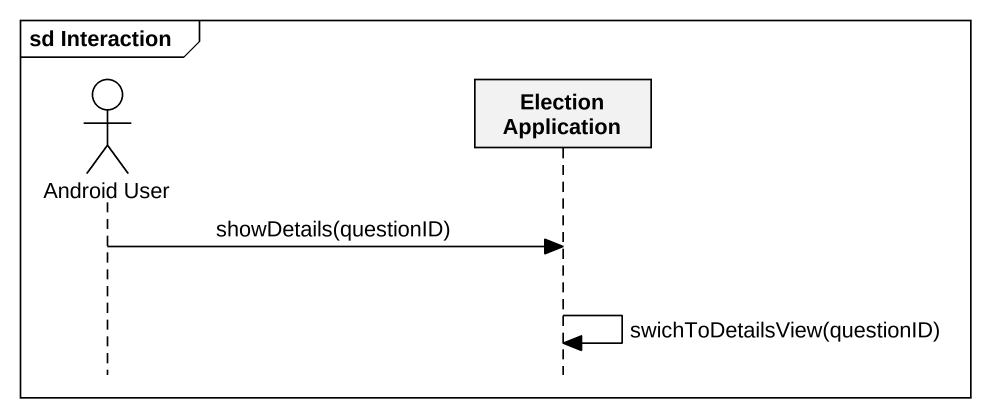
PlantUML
@startuml
mainframe sd Interaction
hide footbox
actor "Android User" as Android_User
participant "Election Application" as Election_Application

Android_User -> Election_Application : showDetails(questionID)
Election_Application -> Election_Application : swichToDetailsView(questionID)
@enduml
